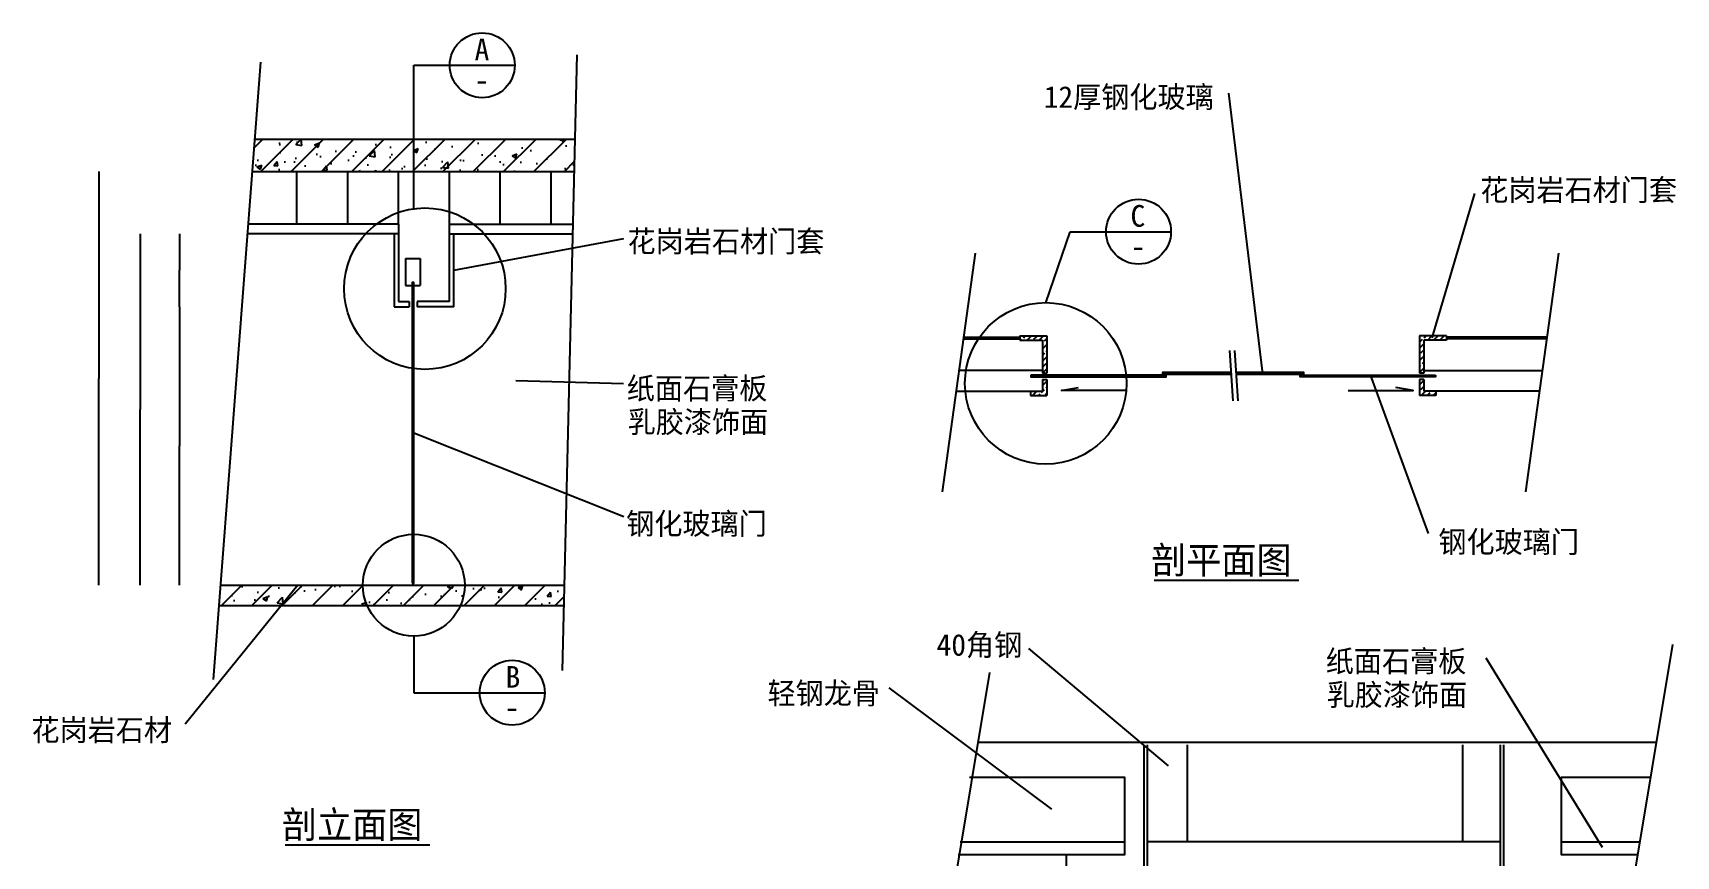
# Model space of a CAD drawing. Header units: metres. Extents: x 1804 to 15224, y 2071 to 20182.
# Drawn here: x 2204 to 14359, y 14092 to 20182 of the extents above; entities that cross this region are included whole.
import ezdxf

# ---------------------------------------------------------------- set-up
doc = ezdxf.new("R2010")
doc.units = ezdxf.units.M
for name, color, linetype in [('2', 2, 'Continuous'), ('3', 3, 'Continuous'), ('4', 4, 'Continuous'), ('7', 7, 'Continuous'), ('DIM', 3, 'Continuous'), ('TEXT', 3, 'Continuous')]:
    doc.layers.add(name, color=color, linetype=linetype)
doc.dimstyles.get("Standard").update_dxf_attribs({"dimtxt": 2.5, "dimasz": 2.5, "dimexe": 1.25, "dimexo": 0.625, "dimtad": 1, "dimcen": 2.5, "dimazin": 3, "dimtfac": 1, "dimtmove": 0, "dimatfit": 3})

# ---------------------------------------------------------------- blocks, each defined once
blk = doc.blocks.new('*D3')
for p, q in [((9846.58, 14100.79), (9846.58, 11940.82)), ((9846.33, 11940.82), (9846.08, 11940.82)), ((9846.58, 9780.85), (9846.58, 11940.82)), ((9846.58, 11940.82), (9846.58, 11940.82)), ((9846.83, 11940.82), (9847.08, 11940.82))]:
    blk.add_line(p, q)
at = {"layer": 'Defpoints'}
for p in [(9846.58, 14100.79), (9846.58, 11940.82), (9846.58, 9780.85)]:
    blk.add_point(p, dxfattribs=at)
at = {"layer": '3', "insert": (9846.58, 11941.945), "char_height": 1, "attachment_point": 5}
blk.add_mtext('540', dxfattribs=at)
blk = doc.blocks.new('*D21')
for p, q in [((3289.46, 18156.56), (3289.46, 17126.56)), ((3289.21, 17126.56), (3288.96, 17126.56)), ((3289.46, 16096.56), (3289.46, 17126.56)), ((3289.46, 17126.56), (3289.46, 17126.56)), ((3289.71, 17126.56), (3289.96, 17126.56))]:
    blk.add_line(p, q)
at = {"layer": 'Defpoints'}
for p in [(3289.46, 18156.56), (3289.46, 17126.56), (3289.46, 16096.56)]:
    blk.add_point(p, dxfattribs=at)
at = {"layer": 'DIM', "insert": (3289.46, 17127.685), "char_height": 1, "attachment_point": 5}
blk.add_mtext('0', dxfattribs=at)
blk = doc.blocks.new('*D22')
for p, q in [((2996.74, 18696.56), (2996.74, 17396.56)), ((2996.49, 17396.56), (2996.24, 17396.56)), ((2996.74, 16096.56), (2996.74, 17396.56)), ((2996.74, 17396.56), (2996.74, 17396.56)), ((2996.99, 17396.56), (2997.24, 17396.56))]:
    blk.add_line(p, q)
at = {"layer": 'Defpoints'}
for p in [(2996.74, 18696.56), (2996.74, 17396.56), (2996.74, 16096.56)]:
    blk.add_point(p, dxfattribs=at)
at = {"layer": 'DIM', "insert": (2996.74, 17397.685), "char_height": 1, "attachment_point": 5}
blk.add_mtext('0', dxfattribs=at)
blk = doc.blocks.new('*D23')
for p, q in [((2692.08, 19156.56), (2692.08, 17626.56)), ((2691.83, 17626.56), (2691.58, 17626.56)), ((2692.08, 16096.56), (2692.08, 17626.56)), ((2692.08, 17626.56), (2692.08, 17626.56)), ((2692.33, 17626.56), (2692.58, 17626.56))]:
    blk.add_line(p, q)
at = {"layer": 'Defpoints'}
for p in [(2692.08, 19156.56), (2692.08, 17626.56), (2692.08, 16096.56)]:
    blk.add_point(p, dxfattribs=at)
at = {"layer": 'DIM', "insert": (2692.08, 17627.685), "char_height": 1, "attachment_point": 5}
blk.add_mtext('0', dxfattribs=at)
blk = doc.blocks.new('*D24')
for p, q in [((3289.46, 18696.56), (3289.46, 18426.56)), ((3289.21, 18426.56), (3288.96, 18426.56)), ((3289.46, 18156.56), (3289.46, 18426.56)), ((3289.46, 18426.56), (3289.46, 18426.56)), ((3289.71, 18426.56), (3289.96, 18426.56))]:
    blk.add_line(p, q)
at = {"layer": 'Defpoints'}
for p in [(3289.46, 18696.56), (3289.46, 18426.56), (3289.46, 18156.56)]:
    blk.add_point(p, dxfattribs=at)
at = {"layer": 'DIM', "insert": (3289.46, 18427.685), "char_height": 1, "attachment_point": 5}
blk.add_mtext('0', dxfattribs=at)

msp = doc.modelspace()

# ---------------------------------------------------------------- hatches: boundary and pattern name
at = {"layer": '3'}
h = msp.add_hatch(dxfattribs=at)
h.set_pattern_fill('AR-CONC', scale=2)
h.paths.add_polyline_path([(5021.67, 19156.56), (5021.67, 19396.56), (3845.1, 19396.56), (3826.71, 19156.56)])
h.paths.add_polyline_path([(6207.19, 19156.56), (6212.95, 19396.56), (5021.67, 19396.56), (5021.67, 19156.56)])
h.paths.add_polyline_path([(4676.5, 15946.56, -0.1), (4645.32, 16096.56), (3592.31, 16096.56), (3580.82, 15946.56)])
h.paths.add_polyline_path([(4645.32, 16096.56, 0.1), (4676.5, 15946.56), (5366.84, 15946.56, 0.1), (5398.02, 16096.56)])
h.paths.add_polyline_path([(6130.16, 15946.56), (6133.76, 16096.56), (5398.02, 16096.56, -0.1), (5366.84, 15946.56)])
h = msp.add_hatch(dxfattribs=at)
h.set_pattern_fill('ANSI31', scale=50)
h.paths.add_polyline_path([(3845.1, 19396.56), (3826.71, 19156.56), (5021.67, 19156.56), (5021.67, 19396.56)])
h.paths.add_polyline_path([(5021.67, 19396.56), (5021.67, 19156.56), (6207.19, 19156.56), (6212.95, 19396.56)])
h.paths.add_polyline_path([(4676.5, 15946.56, -0.1), (4645.32, 16096.56), (3592.31, 16096.56), (3580.82, 15946.56)])
h.paths.add_polyline_path([(5366.84, 15946.56, 0.1), (5398.02, 16096.56), (4645.32, 16096.56, 0.1), (4676.5, 15946.56)])
h.paths.add_polyline_path([(6130.16, 15946.56), (6133.76, 16096.56), (5398.02, 16096.56, -0.1), (5366.84, 15946.56)])
h = msp.add_hatch(dxfattribs=at)
h.set_pattern_fill('ANSI33', scale=10)
h.paths.add_polyline_path([(9503.92, 17940.98), (9503.92, 17908.98), (9671.92, 17908.98), (9671.92, 17805.98), (9703.92, 17805.98), (9703.92, 17940.98)])
h.paths.add_polyline_path([(9703.92, 17805.98), (9671.92, 17805.98), (9671.92, 17664.98), (9703.92, 17664.98)])
h.paths.add_polyline_path([(9671.92, 17532.98), (9583.92, 17532.98), (9583.92, 17500.98), (9703.92, 17500.98), (9703.92, 17616.98), (9671.92, 17616.98)])
h = msp.add_hatch(dxfattribs=at)
h.set_pattern_fill('ANSI33', scale=10)
h.paths.add_polyline_path([(12660.76, 17940.98), (12660.76, 17908.98), (12492.76, 17908.98), (12492.76, 17805.98), (12460.76, 17805.98), (12460.76, 17940.98)])
h.paths.add_polyline_path([(12460.76, 17805.98), (12492.76, 17805.98), (12492.76, 17664.98), (12460.76, 17664.98)])
h.paths.add_polyline_path([(12492.76, 17532.98), (12580.76, 17532.98), (12580.76, 17500.98), (12460.76, 17500.98), (12460.76, 17616.98), (12492.76, 17616.98)])

# ---------------------------------------------------------------- linework, layer by layer
at = {"layer": '2'}
for p, q in [((3845.1, 19396.56), (6212.95, 19396.56)), ((3826.71, 19156.56), (6207.19, 19156.56)), ((3592.31, 16096.56), (6133.76, 16096.56)), ((3580.82, 15946.56), (6130.16, 15946.56))]:
    msp.add_line(p, q, dxfattribs=at)
at = {"layer": '3'}
for p, q in [((3888.64, 19965.04), (3538.85, 15398.63)), ((5021.67, 19942.44), (5767.86, 19942.44)), ((5021.67, 18881.23), (5021.67, 19942.44)), ((6227.9, 20019.66), (6118.59, 15464.17)), ((4156.69, 18766.56), (4156.69, 19156.56)), ((4532.69, 18766.56), (4532.69, 19156.56)), ((4908.69, 18766.56), (4908.69, 19156.56)), ((5284.69, 18766.56), (5284.69, 19156.56)), ((5660.69, 18766.56), (5660.69, 19156.56)), ((6036.69, 18766.56), (6036.69, 19156.56)), ((4876.69, 18766.56), (4876.69, 18766.56)), ((9695.73, 18186.5), (9876.12, 18711.59)), ((9876.12, 18711.59), (10622.32, 18711.59)), ((4961.51, 18512.21), (4961.51, 18314.62)), ((4961.51, 18512.21), (5069.82, 18512.21)), ((5069.82, 18512.21), (5069.82, 18314.62)), ((9174.84, 18553.88), (8929.03, 16785.88)), ((13489.52, 18553.88), (13243.71, 16785.88)), ((4961.51, 18314.62), (5069.82, 18314.62)), ((9086.57, 17918.98), (9503.92, 17918.98)), ((13401.25, 17918.98), (12660.76, 17918.98)), ((11054.99, 17832.97), (11080.1, 17459.96)), ((11092.64, 17832.97), (11117.75, 17459.96)), ((9671.92, 17684.98), (9054.04, 17684.98)), ((12492.76, 17684.98), (13368.71, 17684.98)), ((5021.67, 15720.2), (5021.67, 15301.13)), ((14331.3, 15656.99), (13854.4, 12789.87)), ((9279.32, 15449.38), (8802.42, 12582.26)), ((5021.67, 15301.13), (5989.97, 15301.13)), ((9190.65, 14934.13), (14211.06, 14934.13)), ((10448.5, 10686.37), (10448.5, 14915.09)), ((13059.93, 13666.21), (13059.93, 14915.09))]:
    msp.add_line(p, q, dxfattribs=at)
for points in [[(5009.67, 16110.7), (5021.67, 16110.7), (5021.67, 18336.71), (5009.67, 18336.71)], [(9586.46, 17649.65), (9586.46, 17637.65), (10586.46, 17637.65), (10586.46, 17649.65)], [(12578.22, 17649.65), (12578.22, 17637.65), (11578.22, 17637.65), (11578.22, 17649.65)]]:
    msp.add_lwpolyline(points, close=True, dxfattribs=at)
for points in [[(11065.91, 17670.77), (10558.75, 17670.77), (10558.75, 17658.77), (11066.72, 17658.77)], [(11104.37, 17658.77), (11605.93, 17658.77), (11605.93, 17670.77), (11103.56, 17670.77)], [(10291.66, 17536.98), (9811.77, 17536.98), (9938.23, 17559.66)], [(11932.46, 17536.98), (12412.36, 17536.98), (12285.9, 17559.66)]]:
    msp.add_lwpolyline(points, dxfattribs=at)
for centre, radius in [((5527.86, 19942.44), 240), ((10382.32, 18711.59), 240), ((5021.67, 16096.56), 376.35), ((5749.97, 15301.13), 240)]:
    msp.add_circle(centre, radius, dxfattribs=at)
at = {"layer": '4'}
for p, q in [((9088.24, 17930.98), (9503.92, 17930.98)), ((13402.91, 17930.98), (12660.76, 17930.98)), ((9032.9, 17532.98), (9583.92, 17532.98)), ((13347.58, 17532.98), (12580.76, 17532.98))]:
    msp.add_line(p, q, dxfattribs=at)
for points in [[(9130.99, 14676.79), (10277.28, 14676.79), (10277.28, 14100.79), (9047.25, 14100.79)], [(14072.45, 14100.79), (13510.86, 14100.79), (13510.86, 14676.79), (14168.26, 14676.79)]]:
    msp.add_lwpolyline(points, dxfattribs=at)
at = {"layer": '7'}
for p, q in [((4908.69, 18766.56), (3796.84, 18766.56)), ((4908.69, 18766.56), (4908.69, 18194.56)), ((5284.69, 18766.56), (6197.83, 18766.56)), ((5284.69, 18194.56), (5284.69, 18766.56)), ((4908.69, 18696.56), (3791.48, 18696.56)), ((4876.69, 18696.56), (4876.69, 18156.56)), ((5284.69, 18696.56), (6196.15, 18696.56)), ((5316.69, 18156.56), (5316.69, 18696.56)), ((4876.69, 18156.56), (4987.69, 18156.56)), ((4908.69, 18194.56), (4987.69, 18194.56)), ((4987.69, 18194.56), (4987.69, 18156.56)), ((5284.69, 18194.56), (5045.69, 18194.56)), ((5045.69, 18194.56), (5045.69, 18156.56)), ((5316.69, 18156.56), (5045.69, 18156.56)), ((9503.92, 17940.98), (9703.92, 17940.98)), ((9503.92, 17940.98), (9503.92, 17908.98)), ((9503.92, 17908.98), (9671.92, 17908.98)), ((9671.92, 17908.98), (9671.92, 17664.98)), ((9703.92, 17940.98), (9703.92, 17664.98)), ((12660.76, 17940.98), (12460.76, 17940.98)), ((12460.76, 17940.98), (12460.76, 17664.98)), ((12660.76, 17908.98), (12492.76, 17908.98)), ((12492.76, 17908.98), (12492.76, 17664.98)), ((12660.76, 17940.98), (12660.76, 17908.98)), ((9671.92, 17664.98), (9703.92, 17664.98)), ((12492.76, 17664.98), (12460.76, 17664.98)), ((9583.92, 17532.98), (9583.92, 17500.98)), ((9583.92, 17532.98), (9671.92, 17532.98)), ((9671.92, 17616.98), (9671.92, 17532.98)), ((9671.92, 17616.98), (9703.92, 17616.98)), ((9703.92, 17616.98), (9703.92, 17500.98)), ((12460.76, 17616.98), (12460.76, 17500.98)), ((12492.76, 17616.98), (12460.76, 17616.98)), ((12492.76, 17616.98), (12492.76, 17532.98)), ((12580.76, 17532.98), (12492.76, 17532.98)), ((12580.76, 17532.98), (12580.76, 17500.98)), ((9583.92, 17500.98), (9703.92, 17500.98)), ((12580.76, 17500.98), (12460.76, 17500.98)), ((10424.5, 10686.37), (10424.5, 14915.09)), ((10744.19, 14199.76), (10744.19, 14915.09)), ((12779.93, 14199.76), (12779.93, 14915.09)), ((13083.93, 13666.21), (13083.93, 14915.09)), ((9063.77, 14196.79), (10277.28, 14196.79)), ((10448.5, 14199.76), (13059.93, 14199.76)), ((13510.86, 14196.79), (14088.42, 14196.79))]:
    msp.add_line(p, q, dxfattribs=at)
at = {"layer": 'DIM'}
for centre in [(5104.03, 18289.84), (9695.73, 17589.41)]:
    msp.add_circle(centre, 597.1, dxfattribs=at)
at = {"layer": 'TEXT'}
for p, q in [((10499.01, 16134.46), (11569.06, 16134.46)), ((4069.87, 14176.95), (5139.92, 14176.95))]:
    msp.add_line(p, q, dxfattribs=at)

# ---------------------------------------------------------------- texts
for s, height, p in [('A', 160, (5471.31, 19979.39)), ('-', 160, (5471.31, 19753.98)), ('12厚钢化玻璃', 160, (9680.73, 19627.89)), ('花岗岩石材门套', 160, (12909.44, 18940.45)), ('C', 160, (10322.77, 18748.54)), ('花岗岩石材门套', 160, (6602.29, 18560.22)), ('-', 160, (10325.77, 18523.13)), ('纸面石膏板', 160, (6596.92, 17472.68)), ('乳胶漆饰面', 160, (6603.14, 17224.23)), ('钢化玻璃门', 160, (6592.64, 16471.49)), ('剖平面图', 200, (10474.48, 16182.28)), ('钢化玻璃门', 160, (12600.16, 16337.04)), ('40角钢', 160, (8888.4, 15574.73)), ('纸面石膏板', 160, (11766.8, 15454.35)), ('B', 160, (5700.48, 15338.08)), ('轻钢龙骨', 160, (7637.79, 15217)), ('乳胶漆饰面', 160, (11773.02, 15205.9)), ('花岗岩石材', 160, (2193.57, 14944.96)), ('-', 160, (5693.42, 15112.67)), ('剖立面图', 200, (4045.34, 14224.77))]:
    msp.add_text(s, height=height, dxfattribs=at).set_placement(p)

# ---------------------------------------------------------------- dimensions: what is measured, and where the dimension line sits
at = {"layer": '3'}
dim = msp.add_linear_dim(base=(9846.58, 11940.82), p1=(9846.58, 9780.85), p2=(9846.58, 14100.79), text='540', dimstyle='Standard', dxfattribs=at)
dim.commit()
dim.dimension.update_dxf_attribs({"geometry": '*D3', "text_midpoint": (9846.58, 11941.945)})
at = {"layer": 'DIM'}
for base, p1, p2, picture, middle in [((2692.08, 17626.56), (2692.08, 19156.56), (2692.08, 16096.56), '*D23', (2692.08, 17627.685)), ((2996.74, 17396.56), (2996.74, 18696.56), (2996.74, 16096.56), '*D22', (2996.74, 17397.685)), ((3289.46, 18426.56), (3289.46, 18156.56), (3289.46, 18696.56), '*D24', (3289.46, 18427.685)), ((3289.46, 17126.56), (3289.46, 16096.56), (3289.46, 18156.56), '*D21', (3289.46, 17127.685))]:
    dim = msp.add_linear_dim(base=base, p1=p1, p2=p2, dimstyle='Standard', dxfattribs=at)
    dim.commit()
    dim.dimension.update_dxf_attribs({"geometry": picture, "text_midpoint": middle})

# ---------------------------------------------------------------- leaders
at = {"layer": '3'}
for points in [[(11301.24, 17659.83), (11048.95, 19736.32)], [(12554.51, 17926.49), (12869.85, 18993.14)], [(5316.69, 18426.56), (6574.71, 18660.6)], [(12101.72, 17632.96), (12525.44, 16479.16)], [(5777.19, 17611.42), (6572.55, 17587.7)], [(5021.67, 17223.7), (6576.07, 16604.34)], [(4163.36, 16096.56), (3329.7, 15067.8)], [(10603.78, 14759.88), (9570.48, 15628.75)], [(13813.02, 14157.18), (12953.18, 15557.18)], [(9741.51, 14439.4), (8537.17, 15336.76)]]:
    msp.add_leader(points, dimstyle='Standard', dxfattribs=at)

doc.saveas('drawing.dxf')
